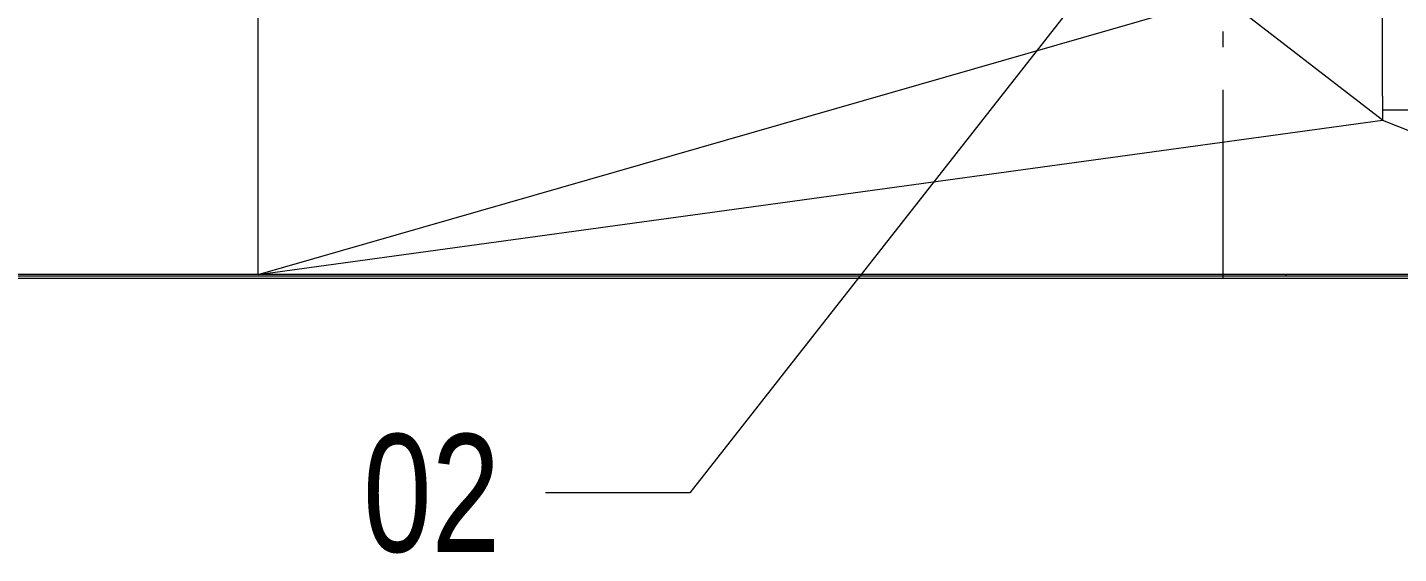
# Model space of a CAD drawing. Header units: metres. Extents: x -199 to 506, y -5 to 23.
# Drawn here: x 122.17 to 130.91, y -3.54 to -0.19 of the extents above; entities that cross this region are included whole.
import ezdxf

# ---------------------------------------------------------------- set-up
doc = ezdxf.new("R2010")
doc.units = ezdxf.units.M
doc.linetypes.add('01_Grid', pattern=[1.74, 1.2, -0.27, 0, -0.27])
for name, color, linetype, lineweight in [('03EJES-1', 1, '01_Grid', 5), ('06MUREXT', 92, 'Continuous', 9), ('29NOTAS-1', 10, 'Continuous', 5), ('29NOTAS-2', 7, 'Continuous', 5), ('46BANQ', 8, 'Continuous', 5), ('70LINEA-2', 250, 'Continuous', 15)]:
    doc.layers.add(name, color=color, linetype=linetype, lineweight=lineweight)
doc.styles.add('Arial_1', font='arial.ttf', dxfattribs={"width": 0.75, "height": 0.75})

msp = doc.modelspace()

# ---------------------------------------------------------------- linework, layer by layer
at = {"layer": '03EJES-1'}
msp.add_line((129.7878, -1.7908), (129.7878, 19.6265), dxfattribs=at)
at = {"layer": '06MUREXT'}
for p, q in [((123.639, -1.7668), (123.639, 4)), ((130.8046, -0.6324), (130.8046, 0.1464)), ((133.8142, -0.72), (130.8046, -0.72)), ((130.8046, -0.72), (130.8046, -0.785))]:
    msp.add_line(p, q, dxfattribs=at)
at = {"layer": '29NOTAS-1'}
for p, q in [((129.4812, 0.7803), (126.3887, -3.159)), ((126.3887, -3.159), (125.47, -3.159))]:
    msp.add_line(p, q, dxfattribs=at)
at = {"layer": '46BANQ'}
for p, q in [((123.639, -1.7668), (129.7878, 0)), ((130.8046, -0.785), (129.7878, 0)), ((130.8046, -0.6324), (130.8046, -0.72)), ((123.639, -1.7668), (130.8046, -0.785)), ((130.8046, -0.785), (133.2879, -1.7668)), ((130.1889, -1.7792), (73.1383, -1.7723)), ((130.1889, -1.7792), (93.1746, -1.7668)), ((133.8142, -1.7668), (93.1746, -1.7668)), ((130.1889, -1.7792), (130.1889, -1.7668)), ((131.8898, -1.7792), (130.1889, -1.7792))]:
    msp.add_line(p, q, dxfattribs=at)
at = {"layer": '70LINEA-2'}
msp.add_line((36.36, -1.7908), (143.0696, -1.7908), dxfattribs=at)

# ---------------------------------------------------------------- texts
at = {"layer": '29NOTAS-2', "insert": (124.3068, -2.784), "char_height": 0.75, "width": 1.046202, "attachment_point": 1, "style": 'Arial_1'}
msp.add_mtext('02', dxfattribs=at)

doc.saveas('drawing.dxf')
